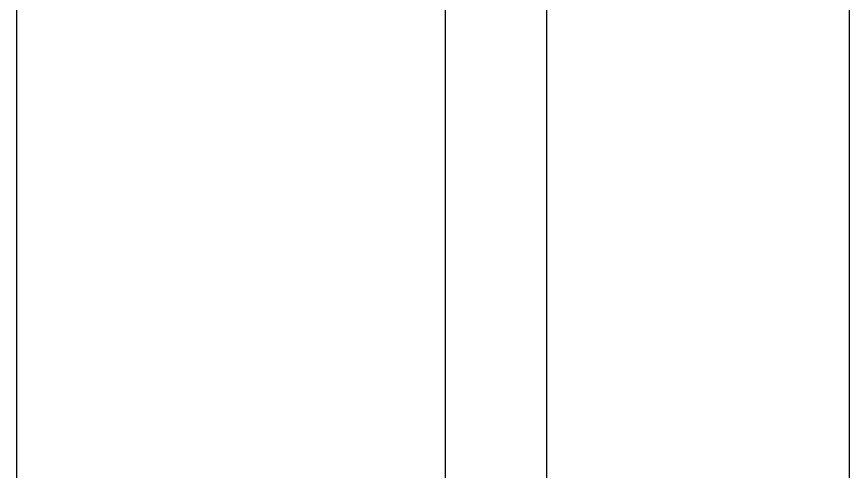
# Model space of a CAD drawing. Header units: millimetres. Extents: x -794334 to -714814, y -17806 to 22403.
# Drawn here: x -757156 to -756331, y 9100 to 9550 of the extents above; entities that cross this region are included whole.
import ezdxf
from ezdxf.xclip import XClip

# ---------------------------------------------------------------- set-up
doc = ezdxf.new("R2010")
doc.units = ezdxf.units.MM
doc.header["$XCLIPFRAME"] = 0
doc.layers.add('000 - WIPEOUT', color=250, linetype='Continuous')
doc.layers.add('A11_ALU.SOLID SHEET', color=2, linetype='Continuous')

# ---------------------------------------------------------------- blocks, each defined once
blk = doc.blocks.new('*U1255')
blk.add_wipeout([(737.5, 250), (737.5, 675), (-737.5, 675), (-737.5, 250)]).dxf.layer = '000 - WIPEOUT'
at = {"layer": 'A11_ALU.SOLID SHEET', "color": 0}
blk.add_lwpolyline([(737.5, 250), (737.5, 675), (-737.5, 675), (-737.5, 250)], close=True, dxfattribs=at)
blk = doc.blocks.new('*U1262')
at = {"color": 3}
blk.add_wipeout([(-737.5, 550), (737.5, 550), (737.5, 250), (-737.5, 250)], dxfattribs=at).dxf.layer = '000 - WIPEOUT'
at = {"layer": 'A11_ALU.SOLID SHEET', "color": 0, "linetype": 'ByBlock'}
blk.add_lwpolyline([(-737.5, 250), (737.5, 250), (737.5, 550), (-737.5, 550)], close=True, dxfattribs=at)
blk = doc.blocks.new('*U1630')
at = {"layer": 'A11_ALU.SOLID SHEET', "color": 0, "linetype": 'ByBlock', "rotation": 90}
blk.add_blockref('*U1255', (-11800, 5477.5), dxfattribs=at)
blk.add_blockref('*U1262', (-11400, 5477.5), dxfattribs=at)

msp = doc.modelspace()

# ---------------------------------------------------------------- block references
at = {"layer": 'A11_ALU.SOLID SHEET'}
ref = msp.add_blockref('*U1630', (-744681.24, 3579.02), dxfattribs=at)
XClip(ref).set_block_clipping_path([(-45802.4668593339, -9620.0029952967), (23702.8690583039, 10334.9999958097)])

doc.saveas('drawing.dxf')
